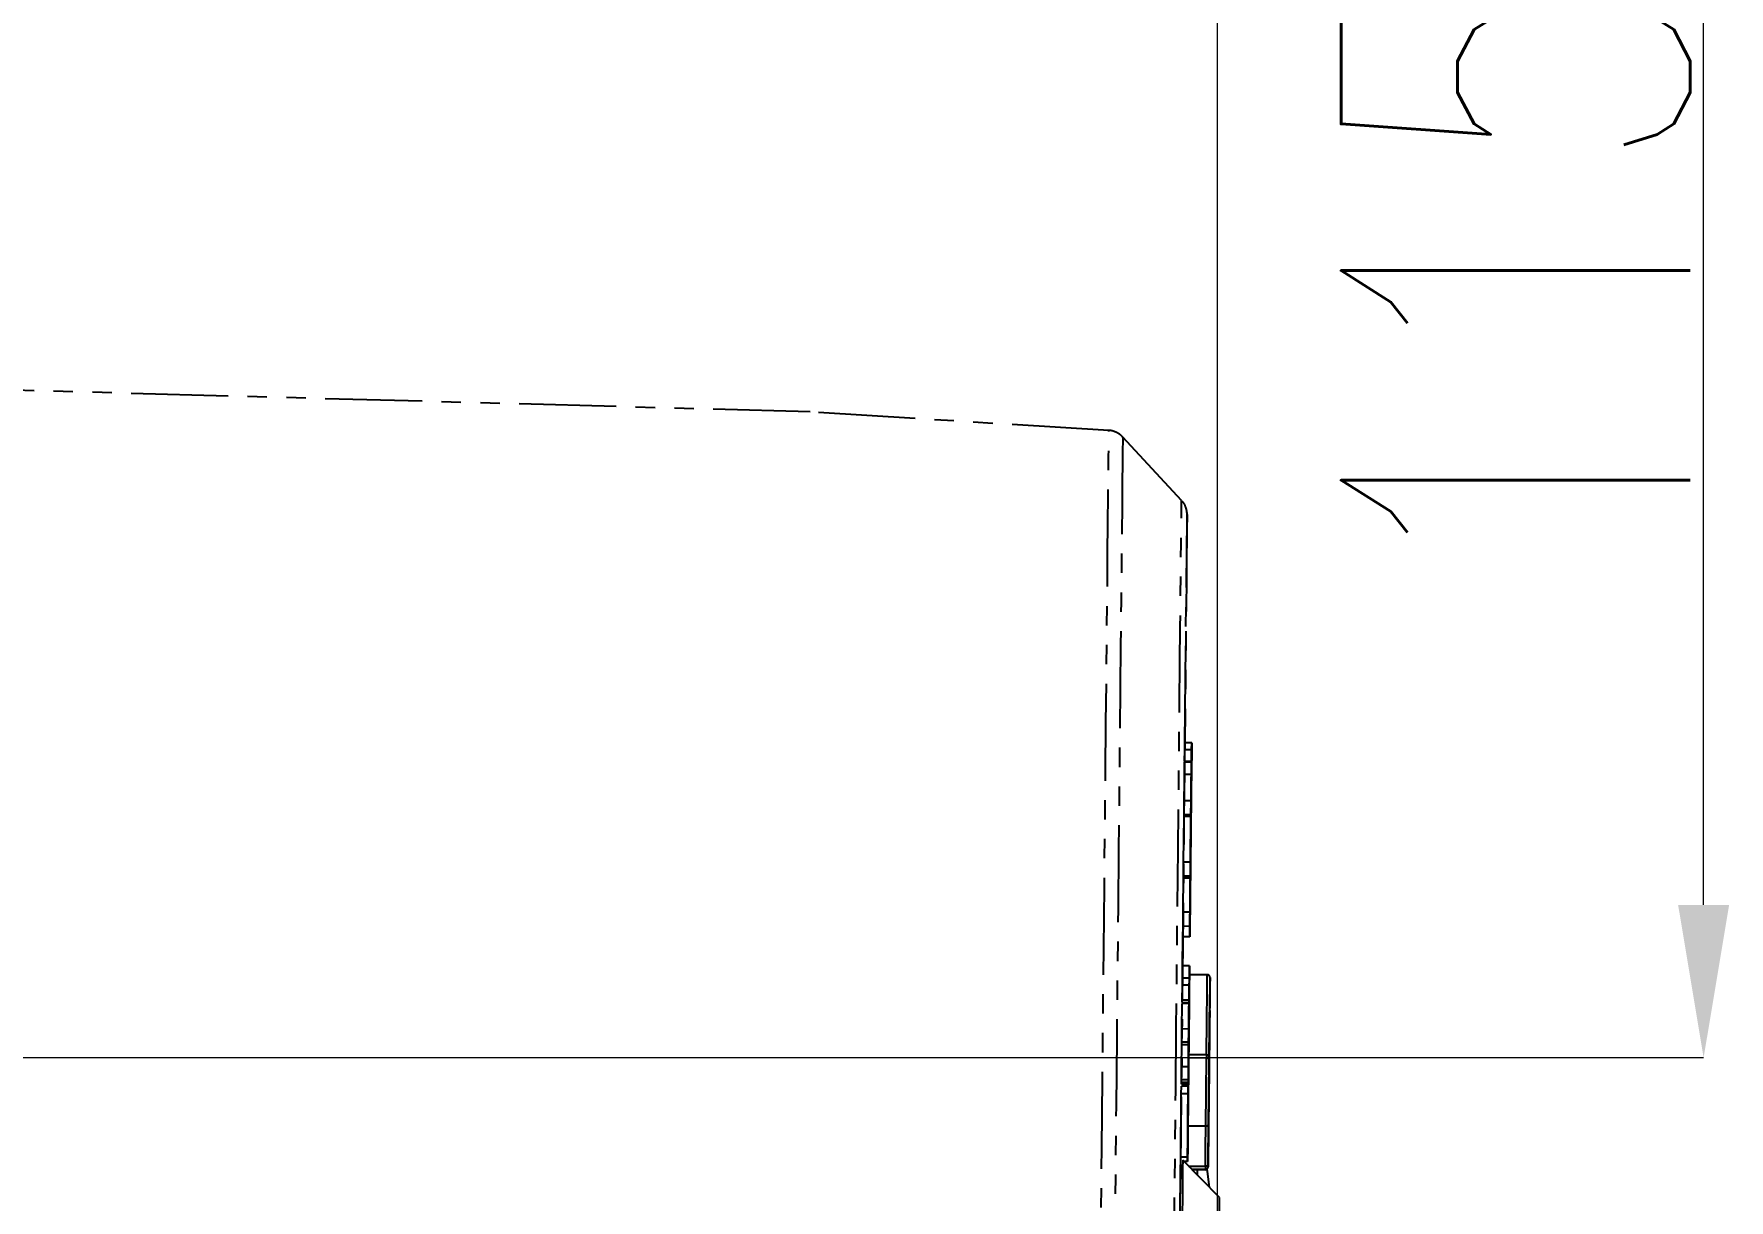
# Model space of a CAD drawing. Header units: millimetres. Extents: x 2448 to 4397, y 790 to 2168.
# Drawn here: x 3581.3 to 3692.2, y 1161.3 to 1237.6 of the extents above; entities that cross this region are included whole.
import ezdxf

# ---------------------------------------------------------------- set-up
doc = ezdxf.new("R2010")
doc.units = ezdxf.units.MM
doc.linetypes.add('PHANTOM', pattern=[12.7, 6.35, -1.27, 1.27, -1.27, 1.27, -1.27])
doc.layers.add('标注', color=3, linetype='Continuous', lineweight=13)
doc.styles.add('SLDTEXTSTYLE1', font='txt.shx', dxfattribs={"width": 0.7, "bigfont": 'gbcbig.shx'})
doc.dimstyles.new('SLDDIMSTYLE12$0', dxfattribs={"dimtxt": 12, "dimasz": 10, "dimexe": 0, "dimexo": 0.0625, "dimgap": 0.875, "dimtad": 1, "dimdec": 1, "dimlfac": 1.8, "dimrnd": 1e-09, "dimzin": 12, "dimdsep": 46, "dimtxsty": 'SLDTEXTSTYLE1', "dimcen": 0.09, "dimdle": 8.16, "dimclrd": 3, "dimclre": 3, "dimadec": 0, "dimazin": 3, "dimtfac": 1, "dimtdec": 1, "dimtofl": 0, "dimtmove": 0, "dimatfit": 3, "dimfxl": 0, "dimfrac": 2, "dimtolj": 1, "dimlwd": 5, "dimlwe": 5, "dimarcsym": 0})

# ---------------------------------------------------------------- blocks, each defined once
blk = doc.blocks.new('*D59')
at = {"layer": 'Defpoints', "color": 0, "transparency": 16777216}
for p in [(3470.4, 1331.76), (3470.4, 1161.01), (3658.76, 1133.31)]:
    blk.add_point(p, dxfattribs=at)
at = {"layer": '标注', "color": 3, "linetype": 'Continuous', "lineweight": 5, "transparency": 16777216}
for p, q in [((3470.4, 1161.08), (3470.4, 1331.76)), ((3648.76, 1331.76), (3480.4, 1331.76))]:
    blk.add_line(p, q, dxfattribs=at)
at = {"layer": '标注', "color": 3, "lineweight": 5, "transparency": 16777216}
blk.add_line((3658.76, 1133.37), (3658.76, 1331.76), dxfattribs=at)
at = {"layer": '标注', "color": 3, "transparency": 16777216}
for points in [[(3480.4, 1333.43), (3480.4, 1330.09), (3470.4, 1331.76)], [(3648.76, 1333.43), (3648.76, 1330.09), (3658.76, 1331.76)]]:
    blk.add_solid(points, dxfattribs=at)
at = {"layer": '标注', "color": 0, "transparency": 16777216, "insert": (3564.58, 1346.35), "char_height": 12, "attachment_point": 5, "style": 'SLDTEXTSTYLE1'}
blk.add_mtext('\\A1;{\\H2.28571x;195}', dxfattribs=at)
blk = doc.blocks.new('*D60')
at = {"layer": 'Defpoints', "color": 0, "transparency": 16777216}
for p in [(3420.38, 1272.29), (3690.58, 1272.29), (3156.38, 1170.64)]:
    blk.add_point(p, dxfattribs=at)
at = {"layer": '标注', "color": 3, "linetype": 'Continuous', "lineweight": 5, "transparency": 16777216}
for p, q in [((3420.45, 1272.29), (3690.58, 1272.29)), ((3690.58, 1180.64), (3690.58, 1262.29))]:
    blk.add_line(p, q, dxfattribs=at)
at = {"layer": '标注', "color": 3, "lineweight": 5, "transparency": 16777216}
blk.add_line((3156.44, 1170.64), (3690.58, 1170.64), dxfattribs=at)
at = {"layer": '标注', "color": 3, "transparency": 16777216}
for points in [[(3688.91, 1262.29), (3692.25, 1262.29), (3690.58, 1272.29)], [(3688.91, 1180.64), (3692.25, 1180.64), (3690.58, 1170.64)]]:
    blk.add_solid(points, dxfattribs=at)
at = {"layer": '标注', "color": 0, "transparency": 16777216, "insert": (3678.28, 1221.46), "char_height": 10, "attachment_point": 5, "rotation": 90, "style": 'SLDTEXTSTYLE1'}
blk.add_mtext('\\A1;{\\H2.28571x;115}', dxfattribs=at)

msp = doc.modelspace()

# ---------------------------------------------------------------- linework, layer by layer
at = {"color": 7, "linetype": 'PHANTOM', "lineweight": 25}
for p, q in [((3632.12, 1212.897), (3515.572, 1216.09)), ((3651.664, 1211.678), (3632.12, 1212.897)), ((3656.419, 1207.111), (3652.568, 1211.25)), ((3656.632, 1191.242), (3656.775, 1205.664)), ((3656.62, 1190.036), (3656.627, 1190.782)), ((3656.627, 1190.782), (3656.632, 1191.242)), ((3657.077, 1190.778), (3656.627, 1190.782)), ((3656.632, 1191.242), (3656.632, 1191.242)), ((3657.082, 1191.237), (3656.632, 1191.242)), ((3657.082, 1191.237), (3656.632, 1191.242)), ((3657.082, 1191.237), (3657.058, 1188.882)), ((3657.07, 1190.031), (3657.077, 1190.778)), ((3657.082, 1191.237), (3657.082, 1191.237)), ((3656.611, 1189.174), (3656.619, 1189.978)), ((3657.061, 1189.17), (3656.611, 1189.174)), ((3657.069, 1189.974), (3656.619, 1189.978)), ((3657.07, 1190.031), (3656.62, 1190.036)), ((3657.056, 1188.595), (3657.064, 1189.457)), ((3657.061, 1189.17), (3657.069, 1189.974)), ((3657.064, 1189.457), (3657.064, 1189.457)), ((3656.585, 1186.532), (3656.594, 1187.451)), ((3657.044, 1187.446), (3656.594, 1187.451)), ((3657.035, 1186.527), (3657.044, 1187.446)), ((3657.039, 1186.929), (3657.046, 1187.676)), ((3657.041, 1187.102), (3657.04, 1187.044)), ((3657.041, 1187.159), (3657.041, 1187.102)), ((3656.554, 1183.43), (3656.584, 1186.417)), ((3656.584, 1186.417), (3656.585, 1186.532)), ((3657.034, 1186.412), (3656.584, 1186.417)), ((3657.035, 1186.527), (3656.585, 1186.532)), ((3657.035, 1186.585), (3657.003, 1183.311)), ((3657.003, 1183.311), (3657.035, 1186.585)), ((3657.004, 1183.368), (3657.035, 1186.527)), ((3657.029, 1185.896), (3657.007, 1183.713)), ((3657.025, 1185.551), (3657.032, 1186.24)), ((3657.025, 1185.551), (3657.032, 1186.24)), ((3657.032, 1186.24), (3657.032, 1186.24)), ((3657.032, 1186.24), (3657.032, 1186.24)), ((3657.034, 1186.412), (3657.035, 1186.527)), ((3657.035, 1186.585), (3657.036, 1186.642)), ((3657.035, 1186.527), (3657.035, 1186.585)), ((3657.035, 1186.527), (3657.035, 1186.527)), ((3657.014, 1184.46), (3657.024, 1185.379)), ((3657.021, 1185.091), (3657.021, 1185.091)), ((3657.021, 1185.091), (3657.021, 1185.091)), ((3657.013, 1184.287), (3657.014, 1184.46)), ((3657.016, 1184.574), (3657.016, 1184.574)), ((3657.016, 1184.574), (3657.016, 1184.574)), ((3656.544, 1182.396), (3656.545, 1182.511)), ((3656.545, 1182.511), (3656.554, 1183.43)), ((3656.995, 1182.507), (3656.545, 1182.511)), ((3657.004, 1183.426), (3656.554, 1183.43)), ((3656.998, 1182.794), (3656.991, 1182.047)), ((3656.994, 1182.392), (3656.995, 1182.507)), ((3656.995, 1182.507), (3657.004, 1183.426)), ((3656.998, 1182.794), (3656.997, 1182.736)), ((3656.998, 1182.851), (3656.998, 1182.794)), ((3657.002, 1183.253), (3657.003, 1183.311)), ((3657.003, 1183.311), (3657.004, 1183.368)), ((3657.003, 1183.311), (3657.003, 1183.311)), ((3657.003, 1183.311), (3657.003, 1183.311)), ((3656.994, 1182.392), (3656.544, 1182.396)), ((3656.98, 1180.956), (3656.972, 1180.152)), ((3656.983, 1181.243), (3656.976, 1180.554)), ((3656.506, 1178.548), (3656.513, 1179.237)), ((3656.513, 1179.237), (3656.522, 1180.156)), ((3656.962, 1179.233), (3656.513, 1179.237)), ((3656.972, 1180.152), (3656.522, 1180.156)), ((3656.97, 1179.979), (3656.962, 1179.233)), ((3656.487, 1176.652), (3656.506, 1178.548)), ((3656.956, 1178.543), (3656.506, 1178.548)), ((3656.957, 1178.658), (3656.956, 1178.543)), ((3656.479, 1175.848), (3656.487, 1176.652)), ((3656.929, 1175.844), (3656.479, 1175.848)), ((3656.937, 1176.648), (3656.487, 1176.652)), ((3656.922, 1175.154), (3656.929, 1175.901)), ((3656.929, 1175.901), (3656.925, 1175.499)), ((3656.929, 1175.844), (3656.937, 1176.648)), ((3658.102, 1176.071), (3656.931, 1176.082)), ((3658.101, 1176.04), (3656.931, 1176.051)), ((3658.236, 1171.45), (3658.28, 1175.889)), ((3656.464, 1174.412), (3656.474, 1175.389)), ((3656.924, 1175.384), (3656.474, 1175.389)), ((3656.88, 1170.961), (3656.92, 1174.925)), ((3656.92, 1174.925), (3656.902, 1173.144)), ((3656.914, 1174.408), (3656.924, 1175.384)), ((3656.92, 1174.925), (3656.922, 1175.154)), ((3656.446, 1172.517), (3656.462, 1174.182)), ((3656.912, 1174.178), (3656.462, 1174.182)), ((3656.463, 1174.24), (3656.464, 1174.412)), ((3656.913, 1174.235), (3656.463, 1174.24)), ((3656.914, 1174.408), (3656.464, 1174.412)), ((3656.912, 1174.178), (3656.87, 1169.927)), ((3656.893, 1172.225), (3656.912, 1174.178)), ((3656.905, 1173.489), (3656.916, 1174.58)), ((3656.912, 1174.178), (3656.915, 1174.444)), ((3656.913, 1174.235), (3656.914, 1174.408)), ((3656.916, 1174.58), (3656.916, 1174.58)), ((3658.258, 1173.728), (3658.249, 1172.779)), ((3658.257, 1173.551), (3658.258, 1173.728)), ((3656.437, 1171.655), (3656.446, 1172.517)), ((3656.896, 1172.512), (3656.446, 1172.517)), ((3656.897, 1172.627), (3656.884, 1171.363)), ((3656.887, 1171.651), (3656.896, 1172.512)), ((3656.9, 1172.914), (3656.895, 1172.397)), ((3656.897, 1172.627), (3656.897, 1172.627)), ((3656.902, 1173.144), (3656.902, 1173.144)), ((3656.902, 1173.144), (3656.902, 1173.144)), ((3656.904, 1173.374), (3656.905, 1173.489)), ((3656.904, 1173.374), (3656.904, 1173.374)), ((3656.905, 1173.489), (3656.905, 1173.489)), ((3658.249, 1172.779), (3658.233, 1171.188)), ((3658.242, 1172.072), (3658.248, 1172.704)), ((3658.25, 1172.881), (3658.244, 1172.248)), ((3658.244, 1172.248), (3658.249, 1172.816)), ((3658.248, 1172.704), (3658.25, 1172.881)), ((3658.249, 1172.816), (3658.257, 1173.551)), ((3656.421, 1170.047), (3656.435, 1171.483)), ((3656.435, 1171.483), (3656.437, 1171.655)), ((3656.885, 1171.478), (3656.435, 1171.483)), ((3656.887, 1171.651), (3656.437, 1171.655)), ((3656.869, 1169.812), (3656.888, 1171.708)), ((3656.884, 1171.363), (3656.884, 1171.363)), ((3656.884, 1171.363), (3656.884, 1171.363)), ((3656.885, 1171.478), (3656.892, 1172.11)), ((3656.885, 1171.478), (3656.887, 1171.651)), ((3656.888, 1171.708), (3656.888, 1171.708)), ((3656.893, 1172.225), (3656.893, 1172.225)), ((3656.895, 1172.397), (3656.895, 1172.397)), ((3658.241, 1171.932), (3658.226, 1170.518)), ((3658.229, 1170.732), (3658.243, 1172.146)), ((3658.233, 1171.188), (3658.242, 1172.09)), ((3658.244, 1172.267), (3658.237, 1171.579)), ((3658.237, 1171.579), (3658.242, 1172.072)), ((3658.243, 1172.146), (3658.241, 1171.932)), ((3658.242, 1172.09), (3658.244, 1172.267)), ((3656.863, 1169.238), (3656.877, 1170.674)), ((3656.879, 1170.846), (3656.864, 1169.295)), ((3656.883, 1171.191), (3656.876, 1170.559)), ((3656.876, 1170.559), (3656.876, 1170.559)), ((3658.047, 1170.609), (3656.877, 1170.62)), ((3656.879, 1170.848), (3658.05, 1170.837)), ((3656.879, 1170.842), (3656.879, 1170.846)), ((3656.879, 1170.846), (3656.879, 1170.846)), ((3658.003, 1166.17), (3658.047, 1170.609)), ((3658.229, 1170.734), (3658.185, 1166.295)), ((3658.221, 1169.969), (3658.231, 1170.927)), ((3658.226, 1170.518), (3658.223, 1170.146)), ((3658.232, 1171.104), (3658.229, 1170.732)), ((3658.263, 1170.784), (3658.229, 1170.785)), ((3658.231, 1170.927), (3658.232, 1171.104)), ((3656.411, 1169.013), (3656.413, 1169.185)), ((3656.413, 1169.185), (3656.421, 1170.047)), ((3656.863, 1169.181), (3656.413, 1169.185)), ((3656.871, 1170.042), (3656.421, 1170.047)), ((3656.859, 1168.836), (3656.863, 1169.238)), ((3656.866, 1169.525), (3656.86, 1168.893)), ((3656.86, 1168.893), (3656.864, 1169.295)), ((3656.861, 1169.008), (3656.863, 1169.181)), ((3656.863, 1169.181), (3656.871, 1170.042)), ((3656.864, 1169.295), (3656.864, 1169.295)), ((3656.864, 1169.295), (3656.864, 1169.295)), ((3656.864, 1169.295), (3656.864, 1169.295)), ((3656.87, 1169.927), (3656.866, 1169.525)), ((3656.869, 1169.812), (3656.869, 1169.812)), ((3658.213, 1169.16), (3658.197, 1167.569)), ((3658.217, 1169.588), (3658.204, 1168.229)), ((3658.204, 1168.211), (3658.215, 1169.346)), ((3658.207, 1168.574), (3658.223, 1170.164)), ((3658.221, 1169.978), (3658.21, 1168.843)), ((3658.21, 1168.825), (3658.219, 1169.737)), ((3658.215, 1169.346), (3658.213, 1169.16)), ((3658.219, 1169.737), (3658.217, 1169.588)), ((3658.223, 1170.164), (3658.221, 1169.978)), ((3658.223, 1170.146), (3658.221, 1169.969)), ((3656.403, 1168.266), (3656.409, 1168.783)), ((3656.853, 1168.262), (3656.403, 1168.266)), ((3656.859, 1168.779), (3656.409, 1168.783)), ((3656.41, 1168.898), (3656.411, 1169.013)), ((3656.86, 1168.893), (3656.41, 1168.898)), ((3656.861, 1169.008), (3656.411, 1169.013)), ((3656.838, 1166.653), (3656.856, 1168.549)), ((3656.849, 1167.802), (3656.855, 1168.376)), ((3656.857, 1168.664), (3656.851, 1168.032)), ((3656.853, 1168.262), (3656.859, 1168.779)), ((3656.862, 1169.123), (3656.856, 1168.549)), ((3656.856, 1168.549), (3656.857, 1168.606)), ((3656.856, 1168.549), (3656.856, 1168.549)), ((3656.856, 1168.549), (3656.856, 1168.549)), ((3656.857, 1168.606), (3656.859, 1168.836)), ((3656.859, 1168.779), (3656.859, 1168.779)), ((3658.203, 1168.118), (3658.196, 1167.485)), ((3658.196, 1167.485), (3658.202, 1168.053)), ((3658.2, 1167.857), (3658.213, 1169.113)), ((3658.201, 1167.941), (3658.203, 1168.118)), ((3658.211, 1168.964), (3658.202, 1168.015)), ((3658.202, 1168.053), (3658.209, 1168.788)), ((3658.213, 1169.132), (3658.204, 1168.285)), ((3658.204, 1168.285), (3658.207, 1168.574)), ((3658.204, 1168.229), (3658.204, 1168.211)), ((3658.209, 1168.788), (3658.211, 1168.964)), ((3658.21, 1168.843), (3658.21, 1168.825)), ((3658.213, 1169.113), (3658.213, 1169.132)), ((3658.185, 1166.322), (3658.192, 1167.011)), ((3658.202, 1168.015), (3658.186, 1166.424)), ((3658.186, 1166.424), (3658.195, 1167.327)), ((3658.197, 1167.587), (3658.187, 1166.564)), ((3658.189, 1166.741), (3658.2, 1167.811)), ((3658.197, 1167.504), (3658.19, 1166.815)), ((3658.19, 1166.815), (3658.195, 1167.308)), ((3658.192, 1167.011), (3658.19, 1166.797)), ((3658.195, 1167.308), (3658.201, 1167.941)), ((3658.195, 1167.327), (3658.197, 1167.504)), ((3658.197, 1167.569), (3658.2, 1167.857)), ((3658.2, 1167.811), (3658.197, 1167.587)), ((3656.832, 1166.136), (3656.833, 1166.194)), ((3656.832, 1166.079), (3656.832, 1166.136)), ((3656.833, 1166.181), (3658.003, 1166.17)), ((3656.839, 1166.768), (3656.838, 1166.711)), ((3656.838, 1166.711), (3656.838, 1166.653)), ((3658.178, 1165.596), (3658.183, 1166.145)), ((3658.19, 1166.797), (3658.183, 1166.145)), ((3658.183, 1166.145), (3658.186, 1166.406)), ((3658.187, 1166.564), (3658.186, 1166.406)), ((3658.187, 1166.564), (3658.187, 1166.564)), ((3658.221, 1166.543), (3658.187, 1166.544)), ((3656.819, 1164.758), (3656.81, 1163.839)), ((3656.82, 1164.873), (3656.812, 1164.126)), ((3656.822, 1165.045), (3656.815, 1164.356)), ((3658.174, 1165.206), (3658.178, 1165.671)), ((3658.178, 1165.596), (3658.174, 1165.206)), ((3658.18, 1165.801), (3658.178, 1165.671)), ((3656.812, 1164.126), (3656.362, 1164.13)), ((3658.904, 1161.478), (3656.492, 1163.939)), ((3656.81, 1163.839), (3656.588, 1163.841)), ((3656.815, 1164.356), (3656.815, 1164.356)), ((3656.875, 1163.549), (3657.977, 1163.538)), ((3657.975, 1163.31), (3657.1, 1163.318)), ((3657.103, 1163.315), (3657.975, 1163.306)), ((3657.432, 1163.312), (3657.429, 1162.983)), ((3657.435, 1163.312), (3657.432, 1162.98)), ((3657.975, 1163.31), (3657.975, 1163.31))]:
    msp.add_line(p, q, dxfattribs=at)
at = {"color": 7, "linetype": 'PHANTOM', "lineweight": 25, "flags": 128}
for points in [[(3650.048, 1049.072), (3650.048, 1049.08), (3650.05, 1049.307), (3650.056, 1049.848), (3650.064, 1050.702), (3650.076, 1051.865), (3650.09, 1053.332), (3650.108, 1055.098), (3650.128, 1057.156), (3650.151, 1059.497), (3650.177, 1062.114), (3650.206, 1064.995), (3650.237, 1068.13), (3650.27, 1071.506), (3650.306, 1075.111), (3650.344, 1078.93), (3650.384, 1082.948), (3650.426, 1087.15), (3650.469, 1091.52), (3650.514, 1096.041), (3650.56, 1100.695), (3650.607, 1105.463), (3650.656, 1110.329), (3650.705, 1115.272), (3650.754, 1120.274), (3650.805, 1125.314), (3650.855, 1130.375), (3650.905, 1135.435), (3650.955, 1140.476), (3651.005, 1145.478), (3651.054, 1150.421), (3651.102, 1155.287), (3651.15, 1160.055), (3651.196, 1164.709), (3651.241, 1169.23), (3651.285, 1173.6), (3651.326, 1177.802), (3651.366, 1181.82), (3651.404, 1185.639), (3651.44, 1189.244), (3651.474, 1192.62), (3651.505, 1195.755), (3651.534, 1198.636), (3651.56, 1201.253), (3651.583, 1203.594), (3651.604, 1205.652), (3651.621, 1207.418), (3651.636, 1208.885), (3651.648, 1210.048), (3651.656, 1210.902), (3651.662, 1211.443), (3651.664, 1211.67), (3651.664, 1211.678)], [(3652.568, 1211.25), (3652.568, 1211.239), (3652.566, 1210.994), (3652.56, 1210.424), (3652.551, 1209.532), (3652.539, 1208.322), (3652.524, 1206.797), (3652.505, 1204.965), (3652.484, 1202.832), (3652.46, 1200.408), (3652.433, 1197.702), (3652.403, 1194.724), (3652.371, 1191.488), (3652.336, 1188.006), (3652.3, 1184.291), (3652.26, 1180.359), (3652.219, 1176.227), (3652.176, 1171.909), (3652.132, 1167.425), (3652.086, 1162.791), (3652.038, 1158.026), (3651.99, 1153.151), (3651.94, 1148.183), (3651.89, 1143.144), (3651.84, 1138.053), (3651.789, 1132.932), (3651.738, 1127.8), (3651.687, 1122.678), (3651.636, 1117.588), (3651.586, 1112.549), (3651.537, 1107.581), (3651.489, 1102.706), (3651.441, 1097.941), (3651.395, 1093.307), (3651.351, 1088.823), (3651.308, 1084.505), (3651.267, 1080.372), (3651.228, 1076.441), (3651.191, 1072.726), (3651.156, 1069.244), (3651.124, 1066.008), (3651.095, 1063.03), (3651.068, 1060.324), (3651.044, 1057.9), (3651.023, 1055.767), (3651.005, 1053.935), (3650.99, 1052.41), (3650.978, 1051.2), (3650.969, 1050.308), (3650.963, 1049.738), (3650.961, 1049.493), (3650.961, 1049.482)], [(3654.893, 1053.544), (3654.893, 1053.551), (3654.895, 1053.779), (3654.901, 1054.329), (3654.909, 1055.2), (3654.921, 1056.386), (3654.936, 1057.884), (3654.954, 1059.687), (3654.974, 1061.787), (3654.998, 1064.176), (3655.024, 1066.843), (3655.054, 1069.777), (3655.085, 1072.967), (3655.119, 1076.398), (3655.155, 1080.055), (3655.194, 1083.925), (3655.234, 1087.989), (3655.276, 1092.232), (3655.32, 1096.636), (3655.365, 1101.181), (3655.412, 1105.849), (3655.459, 1110.62), (3655.507, 1115.474), (3655.556, 1120.39), (3655.605, 1125.348), (3655.655, 1130.327), (3655.704, 1135.306), (3655.753, 1140.265), (3655.802, 1145.181), (3655.851, 1150.035), (3655.898, 1154.806), (3655.944, 1159.474), (3655.99, 1164.019), (3656.033, 1168.422), (3656.076, 1172.665), (3656.116, 1176.73), (3656.155, 1180.599), (3656.191, 1184.257), (3656.225, 1187.688), (3656.257, 1190.877), (3656.286, 1193.811), (3656.313, 1196.479), (3656.336, 1198.867), (3656.357, 1200.968), (3656.375, 1202.77), (3656.39, 1204.268), (3656.402, 1205.455), (3656.411, 1206.325), (3656.416, 1206.876), (3656.419, 1207.104), (3656.419, 1207.111)], [(3656.78, 1206.178), (3656.78, 1206.171), (3656.778, 1205.945), (3656.772, 1205.402), (3656.764, 1204.542), (3656.752, 1203.37), (3656.737, 1201.89), (3656.72, 1200.109), (3656.699, 1198.034), (3656.675, 1195.674), (3656.649, 1193.04), (3656.62, 1190.141), (3656.589, 1186.99), (3656.555, 1183.601), (3656.519, 1179.987), (3656.481, 1176.165), (3656.441, 1172.149), (3656.4, 1167.957), (3656.356, 1163.607), (3656.312, 1159.117), (3656.266, 1154.506), (3656.219, 1149.793), (3656.171, 1144.998), (3656.123, 1140.141), (3656.074, 1135.243), (3656.025, 1130.324), (3655.977, 1125.405), (3655.928, 1120.506), (3655.88, 1115.65), (3655.832, 1110.854), (3655.785, 1106.141), (3655.739, 1101.53), (3655.695, 1097.04), (3655.652, 1092.69), (3655.61, 1088.498), (3655.57, 1084.483), (3655.532, 1080.66), (3655.496, 1077.047), (3655.463, 1073.657), (3655.432, 1070.507), (3655.403, 1067.608), (3655.377, 1064.973), (3655.353, 1062.613), (3655.333, 1060.538), (3655.315, 1058.757), (3655.3, 1057.278), (3655.289, 1056.105), (3655.28, 1055.245), (3655.275, 1054.702), (3655.273, 1054.476), (3655.273, 1054.469)], [(3656.775, 1205.664), (3656.779, 1206.077), (3656.78, 1206.178)], [(3658.05, 1170.837), (3658.057, 1171.591), (3658.064, 1172.319), (3658.071, 1173.018), (3658.078, 1173.688), (3658.084, 1174.326), (3658.09, 1174.932), (3658.096, 1175.504), (3658.101, 1176.04)], [(3658.102, 1176.071), (3658.102, 1176.07), (3658.102, 1176.065), (3658.101, 1176.055), (3658.101, 1176.04)], [(3658.28, 1175.889), (3658.275, 1175.358), (3658.269, 1174.791), (3658.263, 1174.191), (3658.257, 1173.559), (3658.25, 1172.895), (3658.243, 1172.202), (3658.236, 1171.481), (3658.229, 1170.734)], [(3658.227, 1170.606), (3658.228, 1170.629), (3658.228, 1170.701), (3658.23, 1170.822), (3658.231, 1170.989), (3658.233, 1171.199), (3658.236, 1171.45)], [(3658.05, 1170.837), (3658.049, 1170.81), (3658.049, 1170.78), (3658.049, 1170.75), (3658.048, 1170.719), (3658.048, 1170.688), (3658.048, 1170.659), (3658.048, 1170.632), (3658.047, 1170.609)], [(3658.05, 1170.837), (3658.085, 1170.835), (3658.118, 1170.828), (3658.149, 1170.819), (3658.177, 1170.806), (3658.199, 1170.791), (3658.215, 1170.773), (3658.225, 1170.754), (3658.229, 1170.734)], [(3658.157, 1163.488), (3658.158, 1163.591), (3658.162, 1163.98), (3658.168, 1164.639), (3658.177, 1165.541), (3658.188, 1166.648), (3658.201, 1167.914), (3658.214, 1169.287), (3658.229, 1170.711)], [(3658.229, 1170.711), (3658.228, 1170.634), (3658.227, 1170.606), (3658.227, 1170.606)], [(3657.977, 1163.538), (3657.981, 1163.886), (3657.984, 1164.242), (3657.988, 1164.597), (3657.991, 1164.947), (3657.994, 1165.285), (3657.998, 1165.605), (3658.001, 1165.902), (3658.003, 1166.17)], [(3658.185, 1166.295), (3658.182, 1166.009), (3658.179, 1165.693), (3658.175, 1165.352), (3658.172, 1164.991), (3658.168, 1164.618), (3658.164, 1164.239), (3658.16, 1163.86), (3658.157, 1163.488)], [(3656.053, 1133.075), (3656.085, 1136.325), (3656.117, 1139.518), (3656.148, 1142.626), (3656.178, 1145.619), (3656.206, 1148.469), (3656.233, 1151.151), (3656.257, 1153.638), (3656.28, 1155.907), (3656.3, 1157.938), (3656.318, 1159.712), (3656.333, 1161.211), (3656.345, 1162.423), (3656.354, 1163.335), (3656.36, 1163.939), (3656.363, 1164.23), (3656.363, 1164.257)], [(3656.492, 1163.939), (3656.491, 1163.866), (3656.487, 1163.467), (3656.48, 1162.726), (3656.469, 1161.651), (3656.455, 1160.252), (3656.438, 1158.543), (3656.418, 1156.543), (3656.396, 1154.272), (3656.37, 1151.754), (3656.343, 1149.014), (3656.314, 1146.081), (3656.283, 1142.986), (3656.251, 1139.759), (3656.218, 1136.435), (3656.184, 1133.048)], [(3657.977, 1163.538), (3657.977, 1163.497), (3657.976, 1163.457), (3657.976, 1163.418), (3657.976, 1163.383), (3657.975, 1163.353), (3657.975, 1163.33), (3657.975, 1163.315), (3657.975, 1163.31)], [(3658.237, 1162.159), (3658.122, 1163.188), (3658.098, 1163.357)], [(3658.625, 1133.461), (3658.652, 1136.144), (3658.682, 1139.203), (3658.712, 1142.171), (3658.74, 1145.017), (3658.767, 1147.714), (3658.792, 1150.233), (3658.815, 1152.549), (3658.836, 1154.638), (3658.854, 1156.479), (3658.87, 1158.054), (3658.883, 1159.345), (3658.893, 1160.34), (3658.899, 1161.029), (3658.903, 1161.404), (3658.904, 1161.478)]]:
    msp.add_lwpolyline(points, dxfattribs=at)
at = {"color": 7, "linetype": 'PHANTOM', "lineweight": 25}
for centre, radius, start, end in [((3658.114, 1175.873), 0.167, 5.2873, 94.28046), ((3658.1, 1175.891), 0.18, 359.43161, 89.4307), ((3658.071, 1170.768), 0.161, 261.38151, 348.00808), ((3658.027, 1166.329), 0.161, 261.38151, 348.00808), ((3657.977, 1163.489), 0.18, 269.41824, 359.4182), ((3658.017, 1163.333), 0.208, 47.891, 100.99118)]:
    msp.add_arc(centre, radius, start, end, dxfattribs=at)
for points, knots in [([(3652.596, 1211.207), (3652.583, 1211.226), (3652.477, 1211.381), (3652.166, 1211.558), (3651.838, 1211.696), (3651.667, 1211.674), (3651.656, 1211.672)], [0, 0, 0, 0, 0.0616661, 0.5213521, 0.9696923, 1, 1, 1, 1]), ([(3656.775, 1205.665), (3656.776, 1205.751), (3656.779, 1206.003), (3656.78, 1206.142), (3656.78, 1206.176), (3656.78, 1206.181), (3656.78, 1206.187), (3656.78, 1206.194), (3656.78, 1206.213), (3656.78, 1206.246), (3656.775, 1206.331), (3656.755, 1206.476), (3656.684, 1206.711), (3656.598, 1206.913), (3656.498, 1207.009), (3656.483, 1207.023)], [0, 0, 0, 0, 0.2524634, 0.7324794, 0.8526944, 0.8850351, 0.898517, 0.9057667, 0.9087703, 0.9112952, 0.9176626, 0.9346612, 0.9568884, 0.9938841, 1, 1, 1, 1]), ([(3657.033, 1186.355), (3657.037, 1186.761), (3657.045, 1187.574), (3657.056, 1188.6), (3657.069, 1189.92), (3657.077, 1190.796), (3657.082, 1191.237)], [0, 0, 0, 0, 0.2809181, 0.5618322, 0.7793916, 1, 1, 1, 1]), ([(3657.077, 1190.778), (3657.072, 1190.276), (3657.064, 1189.449), (3657.053, 1188.3), (3657.043, 1187.327), (3657.036, 1186.679), (3657.033, 1186.355)], [0, 0, 0, 0, 0.3399686, 0.5599789, 0.7799898, 1, 1, 1, 1]), ([(3656.594, 1187.451), (3656.597, 1187.728), (3656.601, 1188.158), (3656.607, 1188.745), (3656.61, 1189.031), (3656.611, 1189.174)], [0, 0, 0, 0, 0.4748457, 0.7388223, 1, 1, 1, 1]), ([(3657.064, 1189.457), (3657.049, 1187.92), (3657.03, 1185.98), (3657.006, 1183.644), (3656.994, 1182.438), (3656.987, 1181.641), (3656.983, 1181.243)], [0, 0, 0, 0, 0.5600481, 0.7067506, 0.8534517, 1, 1, 1, 1]), ([(3657.04, 1187.044), (3657.046, 1187.604), (3657.053, 1188.382), (3657.063, 1189.38), (3657.068, 1189.814), (3657.07, 1190.031)], [0, 0, 0, 0, 0.5601054, 0.7801414, 1, 1, 1, 1]), ([(3657.069, 1189.974), (3657.064, 1189.435), (3657.054, 1188.474), (3657.045, 1187.521), (3657.041, 1187.102)], [0, 0, 0, 0, 0.5599448, 1, 1, 1, 1]), ([(3657.041, 1187.102), (3657.044, 1187.493), (3657.05, 1188.038), (3657.057, 1188.74), (3657.06, 1189.027), (3657.061, 1189.17)], [0, 0, 0, 0, 0.5612182, 0.78177841, 1, 1, 1, 1]), ([(3657.021, 1185.091), (3657.027, 1185.748), (3657.036, 1186.663), (3657.048, 1187.836), (3657.053, 1188.342), (3657.056, 1188.595)], [0, 0, 0, 0, 0.5602107, 0.7802949, 1, 1, 1, 1]), ([(3657.058, 1188.882), (3657.057, 1188.737), (3657.054, 1188.447), (3657.048, 1187.864), (3657.04, 1187.033), (3657.033, 1186.365), (3657.029, 1185.896)], [0, 0, 0, 0, 0.1857397, 0.3726053, 0.5594855, 1, 1, 1, 1]), ([(3657.046, 1187.676), (3657.042, 1187.193), (3657.033, 1186.332), (3657.025, 1185.47), (3657.021, 1185.091)], [0, 0, 0, 0, 0.5599974, 1, 1, 1, 1]), ([(3657.021, 1185.091), (3657.024, 1185.439), (3657.03, 1186.058), (3657.036, 1186.663), (3657.039, 1186.929)], [0, 0, 0, 0, 0.5607897, 1, 1, 1, 1]), ([(3657.044, 1187.446), (3657.043, 1187.376), (3657.042, 1187.234), (3657.041, 1187.172), (3657.041, 1187.164), (3657.041, 1187.159)], [0, 0, 0, 0, 0.2754663, 0.5570589, 1, 1, 1, 1]), ([(3657.032, 1186.24), (3657.029, 1185.966), (3657.024, 1185.416), (3657.014, 1184.441), (3657.007, 1183.739), (3657.003, 1183.311)], [0, 0, 0, 0, 0.2796657, 0.5597908, 1, 1, 1, 1]), ([(3657.032, 1186.24), (3657.027, 1185.694), (3657.017, 1184.718), (3657.007, 1183.741), (3657.003, 1183.311)], [0, 0, 0, 0, 0.5599992, 1, 1, 1, 1]), ([(3657.036, 1186.634), (3657.036, 1186.641), (3657.036, 1186.657), (3657.035, 1186.5), (3657.034, 1186.412)], [0, 0, 0, 0, 0.4379766, 1, 1, 1, 1]), ([(3657.003, 1183.311), (3657.007, 1183.732), (3657.013, 1184.318), (3657.02, 1185.07), (3657.024, 1185.391), (3657.025, 1185.551)], [0, 0, 0, 0, 0.5605179, 0.7807563, 1, 1, 1, 1]), ([(3657.003, 1183.311), (3657.007, 1183.732), (3657.013, 1184.318), (3657.02, 1185.07), (3657.024, 1185.391), (3657.025, 1185.551)], [0, 0, 0, 0, 0.5605179, 0.7807563, 1, 1, 1, 1]), ([(3657.024, 1185.379), (3657.023, 1185.305), (3657.021, 1185.156), (3657.021, 1185.089), (3657.021, 1185.093), (3657.021, 1185.095)], [0, 0, 0, 0, 0.3504076, 0.7050985, 1, 1, 1, 1]), ([(3657.007, 1183.713), (3657.003, 1183.318), (3656.995, 1182.527), (3656.979, 1180.843), (3656.965, 1179.487), (3656.957, 1178.658)], [0, 0, 0, 0, 0.27997001, 0.56011552, 1, 1, 1, 1]), ([(3656.976, 1180.554), (3656.983, 1181.305), (3656.997, 1182.649), (3657.01, 1183.986), (3657.016, 1184.574)], [0, 0, 0, 0, 0.559723, 1, 1, 1, 1]), ([(3656.991, 1182.047), (3656.995, 1182.521), (3657.004, 1183.367), (3657.012, 1184.205), (3657.016, 1184.574)], [0, 0, 0, 0, 0.5597741, 1, 1, 1, 1]), ([(3657.016, 1184.574), (3657.012, 1184.24), (3657.006, 1183.644), (3657.001, 1183.054), (3656.998, 1182.794)], [0, 0, 0, 0, 0.56022, 1, 1, 1, 1]), ([(3657.016, 1184.574), (3657.016, 1184.572), (3657.016, 1184.568), (3657.014, 1184.373), (3657.013, 1184.287)], [0, 0, 0, 0, 0.5612569, 1, 1, 1, 1]), ([(3656.956, 1178.543), (3656.965, 1179.457), (3656.981, 1181.088), (3656.994, 1182.392), (3657, 1182.966)], [0, 0, 0, 0, 0.5599814, 1, 1, 1, 1]), ([(3656.962, 1179.233), (3656.969, 1179.909), (3656.981, 1181.118), (3656.993, 1182.322), (3656.998, 1182.851)], [0, 0, 0, 0, 0.5598354, 1, 1, 1, 1]), ([(3657, 1182.966), (3656.996, 1182.627), (3656.991, 1182.069), (3656.983, 1181.292), (3656.976, 1180.635), (3656.972, 1180.198), (3656.97, 1179.979)], [0, 0, 0, 0, 0.3400129, 0.5600221, 0.7800284, 1, 1, 1, 1]), ([(3656.972, 1180.152), (3656.976, 1180.647), (3656.985, 1181.532), (3656.994, 1182.408), (3656.998, 1182.794)], [0, 0, 0, 0, 0.559714, 1, 1, 1, 1]), ([(3656.998, 1182.794), (3656.994, 1182.447), (3656.988, 1181.829), (3656.982, 1181.222), (3656.98, 1180.956)], [0, 0, 0, 0, 0.5605128, 1, 1, 1, 1]), ([(3656.997, 1182.736), (3656.997, 1182.72), (3656.997, 1182.69), (3656.995, 1182.483), (3656.994, 1182.392)], [0, 0, 0, 0, 0.5611214, 1, 1, 1, 1]), ([(3657.004, 1183.426), (3657.004, 1183.394), (3657.003, 1183.331), (3657.003, 1183.273), (3657.002, 1183.242), (3657.002, 1183.248), (3657.002, 1183.251)], [0, 0, 0, 0, 0.1733404, 0.3486749, 0.6988999, 1, 1, 1, 1]), ([(3656.522, 1180.156), (3656.527, 1180.652), (3656.534, 1181.402), (3656.541, 1182.144), (3656.544, 1182.396)], [0, 0, 0, 0, 0.6606231, 1, 1, 1, 1]), ([(3656.474, 1175.389), (3656.474, 1175.394), (3656.475, 1175.48), (3656.476, 1175.604), (3656.478, 1175.746), (3656.478, 1175.808), (3656.479, 1175.844), (3656.479, 1175.851), (3656.479, 1175.849), (3656.479, 1175.848)], [0, 0, 0, 0, 0.0320713, 0.5150925, 0.7573462, 0.8777498, 0.9407423, 0.968533, 1, 1, 1, 1]), ([(3656.855, 1168.376), (3656.86, 1168.92), (3656.872, 1170.122), (3656.89, 1171.972), (3656.907, 1173.61), (3656.918, 1174.751), (3656.924, 1175.321), (3656.926, 1175.6), (3656.928, 1175.742), (3656.928, 1175.804), (3656.929, 1175.839), (3656.929, 1175.846), (3656.929, 1175.845), (3656.929, 1175.844)], [0, 0, 0, 0, 0.2157001, 0.4771137, 0.7385285, 0.8692328, 0.9345839, 0.9672282, 0.9836006, 0.9917379, 0.9959952, 0.9978733, 1, 1, 1, 1]), ([(3656.937, 1176.648), (3656.932, 1176.163), (3656.922, 1175.194), (3656.905, 1173.473), (3656.893, 1172.235), (3656.885, 1171.478)], [0, 0, 0, 0, 0.2798691, 0.5599181, 1, 1, 1, 1]), ([(3656.919, 1174.867), (3656.917, 1174.604), (3656.912, 1174.134), (3656.907, 1173.606), (3656.904, 1173.374)], [0, 0, 0, 0, 0.5599205, 1, 1, 1, 1]), ([(3656.924, 1175.384), (3656.924, 1175.353), (3656.923, 1175.291), (3656.922, 1175.197), (3656.921, 1175.099), (3656.92, 1174.977), (3656.919, 1174.848), (3656.918, 1174.74), (3656.916, 1174.552), (3656.915, 1174.494), (3656.915, 1174.448), (3656.915, 1174.418), (3656.914, 1174.387), (3656.914, 1174.357), (3656.914, 1174.323), (3656.913, 1174.283), (3656.913, 1174.23), (3656.912, 1174.198), (3656.912, 1174.178)], [0, 0, 0, 0, 0.023224, 0.0467952, 0.0935072, 0.1871233, 0.3745427, 0.7493921, 0.811774, 0.8352857, 0.8473822, 0.8533041, 0.8589119, 0.8714728, 0.8843253, 0.9034899, 0.9380934, 1, 1, 1, 1]), ([(3656.916, 1174.58), (3656.918, 1174.699), (3656.92, 1174.912), (3656.92, 1174.921), (3656.92, 1174.925)], [0, 0, 0, 0, 0.55978559, 1, 1, 1, 1]), ([(3656.925, 1175.499), (3656.925, 1175.48), (3656.925, 1175.447), (3656.921, 1175.044), (3656.919, 1174.867)], [0, 0, 0, 0, 0.5605813, 1, 1, 1, 1]), ([(3656.915, 1174.452), (3656.915, 1174.458), (3656.915, 1174.479), (3656.914, 1174.337), (3656.913, 1174.235)], [0, 0, 0, 0, 0.28590886, 1, 1, 1, 1]), ([(3656.896, 1172.512), (3656.895, 1172.49), (3656.895, 1172.445), (3656.894, 1172.376), (3656.894, 1172.324), (3656.893, 1172.225), (3656.893, 1172.214), (3656.893, 1172.218), (3656.893, 1172.219)], [0, 0, 0, 0, 0.0847296, 0.1684012, 0.2529286, 0.3372058, 0.9003696, 1, 1, 1, 1]), ([(3656.895, 1172.397), (3656.895, 1172.478), (3656.897, 1172.623), (3656.897, 1172.626), (3656.897, 1172.627)], [0, 0, 0, 0, 0.5572979, 1, 1, 1, 1]), ([(3656.902, 1173.144), (3656.902, 1173.141), (3656.902, 1173.135), (3656.902, 1173.119), (3656.901, 1173.066), (3656.901, 1173.049), (3656.901, 1173.031), (3656.901, 1173.018), (3656.901, 1173.003), (3656.9, 1172.96), (3656.9, 1172.936), (3656.9, 1172.914)], [0, 0, 0, 0, 0.4196075, 0.7488334, 0.7801926, 0.8119363, 0.8280906, 0.8437185, 0.8589301, 0.8745408, 1, 1, 1, 1]), ([(3656.892, 1172.11), (3656.889, 1171.866), (3656.885, 1171.428), (3656.882, 1171.104), (3656.88, 1170.961)], [0, 0, 0, 0, 0.5587221, 1, 1, 1, 1]), ([(3656.884, 1171.363), (3656.884, 1171.365), (3656.884, 1171.368), (3656.884, 1171.299), (3656.883, 1171.268), (3656.883, 1171.246), (3656.883, 1171.216), (3656.883, 1171.2), (3656.883, 1171.191)], [0, 0, 0, 0, 0.7490145, 0.8739827, 0.905501, 0.9378604, 0.9674823, 1, 1, 1, 1]), ([(3656.888, 1171.708), (3656.888, 1171.709), (3656.888, 1171.712), (3656.886, 1171.549), (3656.885, 1171.478)], [0, 0, 0, 0, 0.5611331, 1, 1, 1, 1]), ([(3656.883, 1171.248), (3656.878, 1170.764), (3656.87, 1169.898), (3656.861, 1169.041), (3656.857, 1168.664)], [0, 0, 0, 0, 0.5601155, 1, 1, 1, 1]), ([(3656.876, 1170.559), (3656.877, 1170.632), (3656.879, 1170.779), (3656.879, 1170.817), (3656.879, 1170.837)], [0, 0, 0, 0, 0.4982794, 1, 1, 1, 1]), ([(3656.877, 1170.674), (3656.879, 1170.822), (3656.882, 1171.085), (3656.883, 1171.198), (3656.883, 1171.248)], [0, 0, 0, 0, 0.5607786, 1, 1, 1, 1]), ([(3658.214, 1169.243), (3658.214, 1169.292), (3658.215, 1169.388), (3658.217, 1169.57), (3658.219, 1169.764), (3658.223, 1170.139), (3658.225, 1170.375), (3658.227, 1170.565)], [0, 0, 0, 0, 0.1252973, 0.2504135, 0.3756026, 0.5008782, 1, 1, 1, 1]), ([(3658.225, 1170.341), (3658.223, 1170.212), (3658.222, 1170.02), (3658.219, 1169.716), (3658.217, 1169.529), (3658.216, 1169.456), (3658.216, 1169.42)], [0, 0, 0, 0, 0.5018858, 0.7502037, 0.8752646, 1, 1, 1, 1]), ([(3658.23, 1170.872), (3658.23, 1170.823), (3658.229, 1170.725), (3658.227, 1170.54), (3658.225, 1170.344), (3658.221, 1169.964), (3658.219, 1169.724), (3658.217, 1169.532)], [0, 0, 0, 0, 0.1253288, 0.250449, 0.3756987, 0.5010036, 1, 1, 1, 1]), ([(3658.219, 1169.755), (3658.22, 1169.886), (3658.222, 1170.083), (3658.225, 1170.394), (3658.227, 1170.583), (3658.228, 1170.658), (3658.228, 1170.695)], [0, 0, 0, 0, 0.5016983, 0.750126, 0.8752545, 1, 1, 1, 1]), ([(3658.228, 1170.695), (3658.229, 1170.723), (3658.229, 1170.779), (3658.229, 1170.796), (3658.228, 1170.668), (3658.226, 1170.472), (3658.225, 1170.341)], [0, 0, 0, 0, 0.1246914, 0.2497368, 0.4982652, 1, 1, 1, 1]), ([(3658.227, 1170.565), (3658.229, 1170.746), (3658.231, 1170.973), (3658.232, 1171.073), (3658.232, 1171.068), (3658.231, 1170.999), (3658.23, 1170.914), (3658.23, 1170.872)], [0, 0, 0, 0, 0.4991329, 0.6244235, 0.7496222, 0.8747079, 1, 1, 1, 1]), ([(3656.864, 1169.295), (3656.864, 1169.296), (3656.864, 1169.298), (3656.862, 1169.096), (3656.861, 1169.008)], [0, 0, 0, 0, 0.5620252, 1, 1, 1, 1]), ([(3656.864, 1169.295), (3656.864, 1169.3), (3656.864, 1169.304), (3656.863, 1169.234), (3656.863, 1169.212), (3656.863, 1169.192), (3656.863, 1169.171), (3656.862, 1169.149), (3656.862, 1169.134), (3656.862, 1169.123)], [0, 0, 0, 0, 0.7488716, 0.8537444, 0.8945017, 0.9377606, 0.9533379, 0.9676806, 1, 1, 1, 1]), ([(3656.871, 1170.042), (3656.871, 1170.018), (3656.87, 1169.968), (3656.87, 1169.892), (3656.869, 1169.836), (3656.869, 1169.804), (3656.869, 1169.809), (3656.869, 1169.812)], [0, 0, 0, 0, 0.0872949, 0.17512, 0.3498147, 0.6997587, 1, 1, 1, 1]), ([(3658.217, 1169.532), (3658.215, 1169.351), (3658.213, 1169.124), (3658.212, 1169.033), (3658.212, 1169.045), (3658.213, 1169.116), (3658.213, 1169.201), (3658.214, 1169.243)], [0, 0, 0, 0, 0.4989816, 0.6242715, 0.7495146, 0.8746656, 1, 1, 1, 1]), ([(3658.216, 1169.42), (3658.215, 1169.392), (3658.215, 1169.335), (3658.214, 1169.311), (3658.216, 1169.427), (3658.218, 1169.624), (3658.219, 1169.755)], [0, 0, 0, 0, 0.1247898, 0.2499391, 0.4981483, 1, 1, 1, 1]), ([(3656.362, 1164.13), (3656.37, 1164.911), (3656.381, 1165.999), (3656.395, 1167.383), (3656.4, 1167.972), (3656.403, 1168.266)], [0, 0, 0, 0, 0.5601633, 0.7802465, 1, 1, 1, 1]), ([(3656.812, 1164.126), (3656.82, 1164.907), (3656.831, 1165.995), (3656.845, 1167.378), (3656.85, 1167.967), (3656.853, 1168.262)], [0, 0, 0, 0, 0.5601633, 0.7802465, 1, 1, 1, 1]), ([(3656.857, 1168.606), (3656.85, 1167.881), (3656.84, 1166.871), (3656.827, 1165.58), (3656.821, 1165.032), (3656.819, 1164.758)], [0, 0, 0, 0, 0.5600747, 0.7801013, 1, 1, 1, 1]), ([(3656.855, 1168.376), (3656.851, 1168.06), (3656.846, 1167.493), (3656.84, 1166.95), (3656.838, 1166.711)], [0, 0, 0, 0, 0.5595342, 1, 1, 1, 1]), ([(3656.859, 1168.779), (3656.855, 1168.4), (3656.848, 1167.724), (3656.841, 1167.06), (3656.839, 1166.768)], [0, 0, 0, 0, 0.5597665, 1, 1, 1, 1]), ([(3656.856, 1168.549), (3656.857, 1168.602), (3656.858, 1168.708), (3656.859, 1168.767), (3656.859, 1168.774), (3656.859, 1168.779)], [0, 0, 0, 0, 0.278373, 0.5588386, 1, 1, 1, 1]), ([(3656.859, 1168.779), (3656.859, 1168.774), (3656.859, 1168.767), (3656.857, 1168.655), (3656.857, 1168.606)], [0, 0, 0, 0, 0.5600689, 1, 1, 1, 1]), ([(3656.838, 1166.711), (3656.84, 1166.916), (3656.844, 1167.283), (3656.847, 1167.644), (3656.849, 1167.802)], [0, 0, 0, 0, 0.560026, 1, 1, 1, 1]), ([(3656.81, 1163.839), (3656.814, 1164.271), (3656.822, 1165.044), (3656.829, 1165.762), (3656.832, 1166.079)], [0, 0, 0, 0, 0.55946788, 1, 1, 1, 1]), ([(3656.815, 1164.356), (3656.818, 1164.695), (3656.824, 1165.3), (3656.83, 1165.881), (3656.832, 1166.136)], [0, 0, 0, 0, 0.5596138, 1, 1, 1, 1]), ([(3656.833, 1166.194), (3656.83, 1165.941), (3656.826, 1165.491), (3656.822, 1165.062), (3656.82, 1164.873)], [0, 0, 0, 0, 0.5603877, 1, 1, 1, 1]), ([(3656.832, 1166.136), (3656.83, 1165.93), (3656.827, 1165.561), (3656.823, 1165.203), (3656.822, 1165.045)], [0, 0, 0, 0, 0.56010958, 1, 1, 1, 1]), ([(3658.178, 1165.671), (3658.179, 1165.748), (3658.181, 1165.902), (3658.183, 1166.188), (3658.186, 1166.45), (3658.187, 1166.569), (3658.188, 1166.629)], [0, 0, 0, 0, 0.2807479, 0.5598452, 0.779251, 1, 1, 1, 1]), ([(3658.186, 1166.415), (3658.185, 1166.364), (3658.184, 1166.262), (3658.182, 1166.008), (3658.18, 1165.88), (3658.18, 1165.801)], [0, 0, 0, 0, 0.280741, 0.5595687, 1, 1, 1, 1]), ([(3658.186, 1166.406), (3658.186, 1166.443), (3658.187, 1166.517), (3658.187, 1166.559), (3658.187, 1166.508), (3658.186, 1166.446), (3658.186, 1166.415)], [0, 0, 0, 0, 0.2804143, 0.5596799, 0.7791818, 1, 1, 1, 1]), ([(3658.188, 1166.629), (3658.188, 1166.679), (3658.189, 1166.78), (3658.19, 1166.835), (3658.19, 1166.819), (3658.189, 1166.767), (3658.189, 1166.741)], [0, 0, 0, 0, 0.2803705, 0.5592157, 0.7797153, 1, 1, 1, 1])]:
    msp.add_open_spline(points, degree=3, knots=knots, dxfattribs=at)

# ---------------------------------------------------------------- dimensions: what is measured, and where the dimension line sits
at = {"layer": '标注'}
dim = msp.add_linear_dim(base=(3470.399, 1331.761), p1=(3658.756, 1133.312), p2=(3470.399, 1161.013), text='{\\H2.28571x;195}', dimstyle='SLDDIMSTYLE12$0', override={"dimtdec": 3, "dimtzin": 0}, dxfattribs=at)
dim.commit()
dim.dimension.update_dxf_attribs({"geometry": '*D59', "text_midpoint": (3564.578, 1331.761), "dimtype": 160})
dim = msp.add_linear_dim(base=(3690.579, 1272.291), p1=(3156.377, 1170.637), p2=(3420.385, 1272.291), angle=90, text='{\\H2.28571x;115}', dimstyle='SLDDIMSTYLE12$0', override={"dimtxt": 10, "dimtdec": 3, "dimtzin": 0}, dxfattribs=at)
dim.commit()
dim.dimension.update_dxf_attribs({"geometry": '*D60', "text_midpoint": (3678.276, 1221.464)})

doc.saveas('drawing.dxf')
